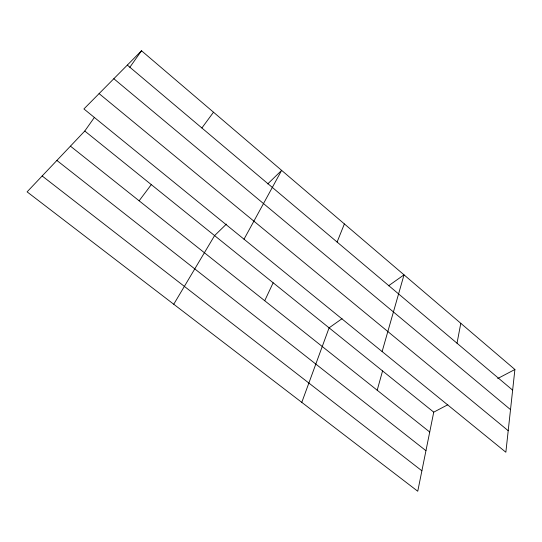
<?xml version="1.0" encoding="UTF-8"?>
<svg xmlns="http://www.w3.org/2000/svg" width="542" height="542" viewBox="0 0 542 542"><rect width="100%" height="100%" fill="white"/><g stroke="black" fill="none" stroke-linecap="round" stroke-linejoin="round"><path stroke-width="0.81" d="M514.9 369.495L505.855 452.224L83.908 108.949L141.516 50.758L514.9 369.495L497.705 378.533M457.021 343.221L460.795 323.31M447.827 404.745L433.742 412.15L417.753 491.242L27.1 191.861L84.776 131.029L94.471 117.309M377.198 390.233L382.564 370.924M382.117 351.555L404.027 274.848L388.512 285.817M301.786 402.367L329.089 327.842L342.056 318.669M337.097 242.05L344.38 223.934M264.713 300.729L273.154 282.788M244.015 239.205L281.644 170.378L267.721 183.914M173.745 304.245L214.591 235.607L226.42 224.097M129.789 67.35L141.516 50.758M201.881 127.98L213.501 112.208M139.125 200.804L151.293 184.619M42.168 175.974L421.886 470.802M56.883 160.452L425.951 450.693M70.44 146.15L429.725 432.028M84.776 131.029L433.742 412.15M99.091 93.61L508.206 430.707M113.827 78.725L510.51 409.623M127.329 65.087L512.644 390.145"/></g></svg>
